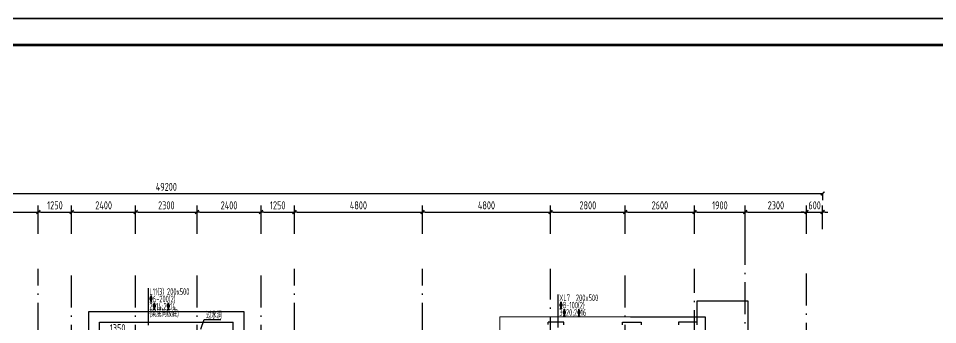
# Model space of a CAD drawing. Extents: x 580289 to 1106878, y -144605 to 78052.
# Drawn here: x 780266 to 814723, y -13871 to -2377 of the extents above; entities that cross this region are included whole.
import ezdxf

# ---------------------------------------------------------------- set-up
doc = ezdxf.new("R2010")
doc.units = 0
doc.header["$LTSCALE"] = 100
doc.linetypes.add('2', pattern=[18.5, 12, -3, 0.5, -3])
doc.linetypes.add('DASH', pattern=[0.35, 0.25, -0.1])
doc.layers.get('0').update_dxf_attribs({"linetype": 'CONTINUOUS'})
doc.layers.get('Defpoints').update_dxf_attribs({"linetype": 'CONTINUOUS'})
for name, color, linetype in [('DIM', 3, 'CONTINUOUS'), ('T图框', 7, 'CONTINUOUS'), ('WINDOW', 4, 'CONTINUOUS'), ('xj', 6, 'CONTINUOUS'), ('图框', 254, 'CONTINUOUS'), ('梁', 4, 'CONTINUOUS'), ('水平标注', 2, 'CONTINUOUS'), ('网格', 253, '2')]:
    doc.layers.add(name, color=color, linetype=linetype)
doc.layers.add('建筑看线', color=75, linetype='CONTINUOUS', lineweight=15)
doc.styles.get("Standard").update_dxf_attribs({"font": 'tssdeng.shx', "width": 0.7, "bigfont": 'tssdchn.shx'})
doc.styles.add('TSSD_Dimension', font='Tssdeng.shx', dxfattribs={"width": 0.7, "bigfont": 'tssdchn.shx'})
doc.dimstyles.new('TSSD_100_100$0', dxfattribs={"dimtxt": 300, "dimasz": 100, "dimexe": 250, "dimexo": 250, "dimgap": 100, "dimtad": 1, "dimdec": 0, "dimzin": 0, "dimdsep": 46, "dimtxsty": 'TSSD_Dimension', "dimblk": '_TSDBK', "dimblk1": '_TSDBK', "dimblk2": '_TSDBK', "dimsah": 1, "dimcen": 0, "dimclrt": 7, "dimadec": 0, "dimazin": 0, "dimtfac": 1, "dimtdec": 0, "dimtix": 1, "dimtmove": 2, "dimatfit": 3, "dimldrblk": '_TSDBK', "dimfxl": 1, "dimtolj": 1, "dimtzin": 0, "dimarcsym": 0})

# ---------------------------------------------------------------- blocks, each defined once
blk = doc.blocks.new('A$C72C84CBD')
at = {"layer": '图框', "color": 0}
for points in [[(0, 0), (0, 59400), (84100, 59400), (84100, 0)], [(0, 0), (84100, 0), (84100, 59400), (0, 59400)]]:
    blk.add_lwpolyline(points, close=True, dxfattribs=at)
at = {"layer": '图框', "color": 0, "const_width": 100}
blk.add_lwpolyline([(2500, 1000), (83100, 1000), (83100, 58400), (2500, 58400)], close=True, dxfattribs=at)
blk = doc.blocks.new('图框')
at = {"layer": 'T图框', "color": 4}
blk.add_blockref('A$C72C84CBD', (602717, 102744), dxfattribs=at)
blk = doc.blocks.new('_TSDBK')
blk.add_line((-1, 0), (0, 0))
at = {"const_width": 0.5}
blk.add_lwpolyline([(-0.7, -0.7), (0.7, 0.7)], dxfattribs=at)
blk = doc.blocks.new('*D1394')
at = {"layer": 'Defpoints', "color": 0}
for p in [(781012, -9644), (776212, -10719), (781012, -10719)]:
    blk.add_point(p, dxfattribs=at)
at = {"layer": 'DIM', "color": 0, "lineweight": -2}
for p, q in [((776212, -10469), (776212, -9394)), ((776312, -9644), (780912, -9644)), ((781012, -10469), (781012, -9394))]:
    blk.add_line(p, q, dxfattribs=at)
at = {"layer": 'DIM', "color": 0, "lineweight": -2, "xscale": 100, "yscale": 100, "zscale": 100, "rotation": 180}
blk.add_blockref('_TSDBK', (776212, -9644), dxfattribs=at)
at = {"layer": 'DIM', "color": 0, "lineweight": -2, "xscale": 100, "yscale": 100, "zscale": 100}
blk.add_blockref('_TSDBK', (781012, -9644), dxfattribs=at)
at = {"layer": 'DIM', "color": 7, "insert": (778612, -9394), "char_height": 300, "attachment_point": 5, "style": 'TSSD_Dimension'}
blk.add_mtext('\\A1;4800', dxfattribs=at)
blk = doc.blocks.new('*D1395')
at = {"layer": 'Defpoints', "color": 0}
for p in [(782262, -9644), (781012, -10719), (782262, -10719)]:
    blk.add_point(p, dxfattribs=at)
at = {"layer": 'DIM', "color": 0, "lineweight": -2}
for p, q in [((781012, -10469), (781012, -9394)), ((781112, -9644), (782162, -9644)), ((782262, -10469), (782262, -9394))]:
    blk.add_line(p, q, dxfattribs=at)
at = {"layer": 'DIM', "color": 0, "lineweight": -2, "xscale": 100, "yscale": 100, "zscale": 100, "rotation": 180}
blk.add_blockref('_TSDBK', (781012, -9644), dxfattribs=at)
at = {"layer": 'DIM', "color": 0, "lineweight": -2, "xscale": 100, "yscale": 100, "zscale": 100}
blk.add_blockref('_TSDBK', (782262, -9644), dxfattribs=at)
at = {"layer": 'DIM', "color": 7, "insert": (781637, -9394), "char_height": 300, "attachment_point": 5, "style": 'TSSD_Dimension'}
blk.add_mtext('\\A1;1250', dxfattribs=at)
blk = doc.blocks.new('*D1396')
at = {"layer": 'Defpoints', "color": 0}
for p in [(784662, -9644), (782262, -10719), (784662, -10719)]:
    blk.add_point(p, dxfattribs=at)
at = {"layer": 'DIM', "color": 0, "lineweight": -2}
for p, q in [((782262, -10469), (782262, -9394)), ((782362, -9644), (784562, -9644)), ((784662, -10469), (784662, -9394))]:
    blk.add_line(p, q, dxfattribs=at)
at = {"layer": 'DIM', "color": 0, "lineweight": -2, "xscale": 100, "yscale": 100, "zscale": 100, "rotation": 180}
blk.add_blockref('_TSDBK', (782262, -9644), dxfattribs=at)
at = {"layer": 'DIM', "color": 0, "lineweight": -2, "xscale": 100, "yscale": 100, "zscale": 100}
blk.add_blockref('_TSDBK', (784662, -9644), dxfattribs=at)
at = {"layer": 'DIM', "color": 7, "insert": (783462, -9394), "char_height": 300, "attachment_point": 5, "style": 'TSSD_Dimension'}
blk.add_mtext('\\A1;2400', dxfattribs=at)
blk = doc.blocks.new('*D1397')
at = {"layer": 'Defpoints', "color": 0}
for p in [(786962, -9644), (784662, -10719), (786962, -10719)]:
    blk.add_point(p, dxfattribs=at)
at = {"layer": 'DIM', "color": 0, "lineweight": -2}
for p, q in [((784662, -10469), (784662, -9394)), ((784762, -9644), (786862, -9644)), ((786962, -10469), (786962, -9394))]:
    blk.add_line(p, q, dxfattribs=at)
at = {"layer": 'DIM', "color": 0, "lineweight": -2, "xscale": 100, "yscale": 100, "zscale": 100, "rotation": 180}
blk.add_blockref('_TSDBK', (784662, -9644), dxfattribs=at)
at = {"layer": 'DIM', "color": 0, "lineweight": -2, "xscale": 100, "yscale": 100, "zscale": 100}
blk.add_blockref('_TSDBK', (786962, -9644), dxfattribs=at)
at = {"layer": 'DIM', "color": 7, "insert": (785812, -9394), "char_height": 300, "attachment_point": 5, "style": 'TSSD_Dimension'}
blk.add_mtext('\\A1;2300', dxfattribs=at)
blk = doc.blocks.new('*D1398')
at = {"layer": 'Defpoints', "color": 0}
for p in [(789362, -9644), (786962, -10719), (789362, -10719)]:
    blk.add_point(p, dxfattribs=at)
at = {"layer": 'DIM', "color": 0, "lineweight": -2}
for p, q in [((786962, -10469), (786962, -9394)), ((787062, -9644), (789262, -9644)), ((789362, -10469), (789362, -9394))]:
    blk.add_line(p, q, dxfattribs=at)
at = {"layer": 'DIM', "color": 0, "lineweight": -2, "xscale": 100, "yscale": 100, "zscale": 100, "rotation": 180}
blk.add_blockref('_TSDBK', (786962, -9644), dxfattribs=at)
at = {"layer": 'DIM', "color": 0, "lineweight": -2, "xscale": 100, "yscale": 100, "zscale": 100}
blk.add_blockref('_TSDBK', (789362, -9644), dxfattribs=at)
at = {"layer": 'DIM', "color": 7, "insert": (788162, -9394), "char_height": 300, "attachment_point": 5, "style": 'TSSD_Dimension'}
blk.add_mtext('\\A1;2400', dxfattribs=at)
blk = doc.blocks.new('*D1399')
at = {"layer": 'Defpoints', "color": 0}
for p in [(790612, -9644), (789362, -10719), (790612, -10719)]:
    blk.add_point(p, dxfattribs=at)
at = {"layer": 'DIM', "color": 0, "lineweight": -2}
for p, q in [((789362, -10469), (789362, -9394)), ((789462, -9644), (790512, -9644)), ((790612, -10469), (790612, -9394))]:
    blk.add_line(p, q, dxfattribs=at)
at = {"layer": 'DIM', "color": 0, "lineweight": -2, "xscale": 100, "yscale": 100, "zscale": 100, "rotation": 180}
blk.add_blockref('_TSDBK', (789362, -9644), dxfattribs=at)
at = {"layer": 'DIM', "color": 0, "lineweight": -2, "xscale": 100, "yscale": 100, "zscale": 100}
blk.add_blockref('_TSDBK', (790612, -9644), dxfattribs=at)
at = {"layer": 'DIM', "color": 7, "insert": (789987, -9394), "char_height": 300, "attachment_point": 5, "style": 'TSSD_Dimension'}
blk.add_mtext('\\A1;1250', dxfattribs=at)
blk = doc.blocks.new('*D1400')
at = {"layer": 'Defpoints', "color": 0}
for p in [(795412, -9644), (790612, -10719), (795412, -10719)]:
    blk.add_point(p, dxfattribs=at)
at = {"layer": 'DIM', "color": 0, "lineweight": -2}
for p, q in [((790612, -10469), (790612, -9394)), ((790712, -9644), (795312, -9644)), ((795412, -10469), (795412, -9394))]:
    blk.add_line(p, q, dxfattribs=at)
at = {"layer": 'DIM', "color": 0, "lineweight": -2, "xscale": 100, "yscale": 100, "zscale": 100, "rotation": 180}
blk.add_blockref('_TSDBK', (790612, -9644), dxfattribs=at)
at = {"layer": 'DIM', "color": 0, "lineweight": -2, "xscale": 100, "yscale": 100, "zscale": 100}
blk.add_blockref('_TSDBK', (795412, -9644), dxfattribs=at)
at = {"layer": 'DIM', "color": 7, "insert": (793012, -9394), "char_height": 300, "attachment_point": 5, "style": 'TSSD_Dimension'}
blk.add_mtext('\\A1;4800', dxfattribs=at)
blk = doc.blocks.new('*D1401')
at = {"layer": 'Defpoints', "color": 0}
for p in [(800212, -9644), (795412, -10719), (800212, -10719)]:
    blk.add_point(p, dxfattribs=at)
at = {"layer": 'DIM', "color": 0, "lineweight": -2}
for p, q in [((795412, -10469), (795412, -9394)), ((795512, -9644), (800112, -9644)), ((800212, -10469), (800212, -9394))]:
    blk.add_line(p, q, dxfattribs=at)
at = {"layer": 'DIM', "color": 0, "lineweight": -2, "xscale": 100, "yscale": 100, "zscale": 100, "rotation": 180}
blk.add_blockref('_TSDBK', (795412, -9644), dxfattribs=at)
at = {"layer": 'DIM', "color": 0, "lineweight": -2, "xscale": 100, "yscale": 100, "zscale": 100}
blk.add_blockref('_TSDBK', (800212, -9644), dxfattribs=at)
at = {"layer": 'DIM', "color": 7, "insert": (797812, -9394), "char_height": 300, "attachment_point": 5, "style": 'TSSD_Dimension'}
blk.add_mtext('\\A1;4800', dxfattribs=at)
blk = doc.blocks.new('*D1402')
at = {"layer": 'Defpoints', "color": 0}
for p in [(803012, -9644), (800212, -10719), (803012, -10719)]:
    blk.add_point(p, dxfattribs=at)
at = {"layer": 'DIM', "color": 0, "lineweight": -2}
for p, q in [((800212, -10469), (800212, -9394)), ((800312, -9644), (802912, -9644)), ((803012, -10469), (803012, -9394))]:
    blk.add_line(p, q, dxfattribs=at)
at = {"layer": 'DIM', "color": 0, "lineweight": -2, "xscale": 100, "yscale": 100, "zscale": 100, "rotation": 180}
blk.add_blockref('_TSDBK', (800212, -9644), dxfattribs=at)
at = {"layer": 'DIM', "color": 0, "lineweight": -2, "xscale": 100, "yscale": 100, "zscale": 100}
blk.add_blockref('_TSDBK', (803012, -9644), dxfattribs=at)
at = {"layer": 'DIM', "color": 7, "insert": (801612, -9394), "char_height": 300, "attachment_point": 5, "style": 'TSSD_Dimension'}
blk.add_mtext('\\A1;2800', dxfattribs=at)
blk = doc.blocks.new('*D1403')
at = {"layer": 'Defpoints', "color": 0}
for p in [(805612, -9644), (803012, -10719), (805612, -10719)]:
    blk.add_point(p, dxfattribs=at)
at = {"layer": 'DIM', "color": 0, "lineweight": -2}
for p, q in [((803012, -10469), (803012, -9394)), ((803112, -9644), (805512, -9644)), ((805612, -10469), (805612, -9394))]:
    blk.add_line(p, q, dxfattribs=at)
at = {"layer": 'DIM', "color": 0, "lineweight": -2, "xscale": 100, "yscale": 100, "zscale": 100, "rotation": 180}
blk.add_blockref('_TSDBK', (803012, -9644), dxfattribs=at)
at = {"layer": 'DIM', "color": 0, "lineweight": -2, "xscale": 100, "yscale": 100, "zscale": 100}
blk.add_blockref('_TSDBK', (805612, -9644), dxfattribs=at)
at = {"layer": 'DIM', "color": 7, "insert": (804312, -9394), "char_height": 300, "attachment_point": 5, "style": 'TSSD_Dimension'}
blk.add_mtext('\\A1;2600', dxfattribs=at)
blk = doc.blocks.new('*D1404')
at = {"layer": 'Defpoints', "color": 0}
for p in [(807512, -9644), (805612, -10719), (807512, -10719)]:
    blk.add_point(p, dxfattribs=at)
at = {"layer": 'DIM', "color": 0, "lineweight": -2}
for p, q in [((805612, -10469), (805612, -9394)), ((805712, -9644), (807412, -9644)), ((807512, -10469), (807512, -9394))]:
    blk.add_line(p, q, dxfattribs=at)
at = {"layer": 'DIM', "color": 0, "lineweight": -2, "xscale": 100, "yscale": 100, "zscale": 100, "rotation": 180}
blk.add_blockref('_TSDBK', (805612, -9644), dxfattribs=at)
at = {"layer": 'DIM', "color": 0, "lineweight": -2, "xscale": 100, "yscale": 100, "zscale": 100}
blk.add_blockref('_TSDBK', (807512, -9644), dxfattribs=at)
at = {"layer": 'DIM', "color": 7, "insert": (806562, -9394), "char_height": 300, "attachment_point": 5, "style": 'TSSD_Dimension'}
blk.add_mtext('\\A1;1900', dxfattribs=at)
blk = doc.blocks.new('*D1405')
at = {"layer": 'Defpoints', "color": 0}
for p in [(809812, -9644), (807512, -10719), (809812, -10719)]:
    blk.add_point(p, dxfattribs=at)
at = {"layer": 'DIM', "color": 0, "lineweight": -2}
for p, q in [((807512, -10469), (807512, -9394)), ((807612, -9644), (809712, -9644)), ((809812, -10469), (809812, -9394))]:
    blk.add_line(p, q, dxfattribs=at)
at = {"layer": 'DIM', "color": 0, "lineweight": -2, "xscale": 100, "yscale": 100, "zscale": 100, "rotation": 180}
blk.add_blockref('_TSDBK', (807512, -9644), dxfattribs=at)
at = {"layer": 'DIM', "color": 0, "lineweight": -2, "xscale": 100, "yscale": 100, "zscale": 100}
blk.add_blockref('_TSDBK', (809812, -9644), dxfattribs=at)
at = {"layer": 'DIM', "color": 7, "insert": (808662, -9394), "char_height": 300, "attachment_point": 5, "style": 'TSSD_Dimension'}
blk.add_mtext('\\A1;2300', dxfattribs=at)
blk = doc.blocks.new('*D1406')
at = {"layer": 'Defpoints', "color": 0}
for p in [(810412, -9644), (810412, -10543), (809812, -10719)]:
    blk.add_point(p, dxfattribs=at)
at = {"layer": 'DIM', "color": 0, "lineweight": -2}
for p, q in [((809712, -9644), (809612, -9644)), ((809812, -10469), (809812, -9394)), ((809812, -9644), (810412, -9644)), ((810412, -10293), (810412, -9394)), ((810512, -9644), (810612, -9644))]:
    blk.add_line(p, q, dxfattribs=at)
at = {"layer": 'DIM', "color": 0, "lineweight": -2, "xscale": 100, "yscale": 100, "zscale": 100}
blk.add_blockref('_TSDBK', (809812, -9644), dxfattribs=at)
at = {"layer": 'DIM', "color": 0, "lineweight": -2, "xscale": 100, "yscale": 100, "zscale": 100, "rotation": 180}
blk.add_blockref('_TSDBK', (810412, -9644), dxfattribs=at)
at = {"layer": 'DIM', "color": 7, "insert": (810112, -9394), "char_height": 300, "attachment_point": 5, "style": 'TSSD_Dimension'}
blk.add_mtext('\\A1;600', dxfattribs=at)
blk = doc.blocks.new('*D1407')
at = {"layer": 'Defpoints', "color": 0}
for p in [(761212, -8703), (810412, -8703), (810412, -8950)]:
    blk.add_point(p, dxfattribs=at)
at = {"layer": 'DIM', "color": 0, "lineweight": -2}
for p, q in [((761212, -8953), (761212, -9200)), ((761312, -8950), (810312, -8950)), ((810412, -8953), (810412, -9200))]:
    blk.add_line(p, q, dxfattribs=at)
at = {"layer": 'DIM', "color": 0, "lineweight": -2, "xscale": 100, "yscale": 100, "zscale": 100, "rotation": 180}
blk.add_blockref('_TSDBK', (761212, -8950), dxfattribs=at)
at = {"layer": 'DIM', "color": 0, "lineweight": -2, "xscale": 100, "yscale": 100, "zscale": 100}
blk.add_blockref('_TSDBK', (810412, -8950), dxfattribs=at)
at = {"layer": 'DIM', "color": 7, "insert": (785812, -8700), "char_height": 300, "attachment_point": 5, "style": 'TSSD_Dimension'}
blk.add_mtext('\\A1;49200', dxfattribs=at)
blk = doc.blocks.new('*D1417')
at = {"layer": 'Defpoints', "color": 0}
for p in [(783312, -14252), (783312, -14252), (784662, -14252)]:
    blk.add_point(p, dxfattribs=at)
at = {"layer": 'DIM', "color": 0, "lineweight": -2}
blk.add_line((784562, -14252), (783412, -14252), dxfattribs=at)
at = {"layer": 'DIM', "color": 0, "lineweight": -2, "xscale": 100, "yscale": 100, "zscale": 100, "rotation": 180}
blk.add_blockref('_TSDBK', (783312, -14252), dxfattribs=at)
at = {"layer": 'DIM', "color": 0, "lineweight": -2, "xscale": 100, "yscale": 100, "zscale": 100}
blk.add_blockref('_TSDBK', (784662, -14252), dxfattribs=at)
at = {"layer": 'DIM', "color": 7, "insert": (783987, -14002), "char_height": 300, "attachment_point": 5, "style": 'TSSD_Dimension'}
blk.add_mtext('\\A1;1350', dxfattribs=at)

msp = doc.modelspace()

# ---------------------------------------------------------------- linework, layer by layer
at = {"layer": 'WINDOW'}
msp.add_lwpolyline([(805712, -13775.4), (805711.9, -12975.3), (807611.9, -12975.3), (807611.9, -14574)], dxfattribs=at)
at = {"layer": 'xj'}
for points in [[(805712, -13775.4), (805711.9, -12975.3), (807611.9, -12975.3), (807611.9, -14574)], [(782911.9, -16269), (782911.9, -13374), (788711.9, -13374), (788711.9, -16274)], [(803211.9, -13574), (806012, -13574), (806012, -14374), (810811.9, -14374), (810811.9, -15374), (810811.9, -15374), (810811.9, -21973.9), (810211.9, -21973.9), (810211.9, -35274), (799811.9, -35274), (799811.9, -30324), (799811.9, -28674), (795811.9, -28674)], [(802911.9, -13874), (802911.9, -13774), (803611.9, -13774), (803611.9, -13874)], [(805711.9, -13874), (805711.9, -13774), (805011.9, -13774), (805011.9, -13874)]]:
    msp.add_lwpolyline(points, dxfattribs=at)
at = {"layer": 'xj', "linetype": 'DASH'}
msp.add_lwpolyline([(800712.1, -13874), (800712.1, -13774), (800112.1, -13774), (800112.1, -13874)], dxfattribs=at)
at = {"layer": '建筑看线'}
for points in [[(782911.9, -16269), (782911.9, -13374), (788711.9, -13374), (788711.9, -16274)], [(798311.9, -16174), (798311.9, -16174), (798312.8, -13574)], [(798312.8, -13573.4), (803211.9, -13574), (803211.9, -13574)], [(803211.9, -13574), (806012, -13574), (806012, -14374)], [(803211.9, -13574), (806012, -13574), (806012, -14313.8)]]:
    msp.add_lwpolyline(points, dxfattribs=at)
at = {"layer": '梁'}
for p, q in [((783311.9, -16274), (783311.9, -13774)), ((783311.9, -13774), (783511.9, -13774)), ((783511.9, -13774), (784561.9, -13774)), ((784561.9, -13774), (784761.9, -13774)), ((784761.9, -13774), (786861.9, -13774)), ((786861.9, -13774), (787061.9, -13774)), ((787061.9, -13774), (788111.9, -13774)), ((788111.9, -13774), (788311.9, -13774)), ((788311.9, -16274), (788311.9, -13774))]:
    msp.add_line(p, q, dxfattribs=at)
at = {"layer": '水平标注'}
for p, q in [((785126.5, -12505.7), (785126.5, -13885.4)), ((800490.8, -12739.1), (800490.8, -13974)), ((787102.9, -14036.5), (787232.5, -13678.6)), ((787232.5, -13678.6), (787858.6, -13678.6))]:
    msp.add_line(p, q, dxfattribs=at)
at = {"layer": '网格'}
for p, q in [((807511.9, -17172.6), (807511.9, -10109.9)), ((781011.9, -36450.6), (781011.9, -11776.9)), ((782261.9, -18772.6), (782261.9, -11778.2)), ((784661.9, -18772.6), (784661.9, -11778.2)), ((786961.9, -18772.6), (786961.9, -11778.2)), ((789361.9, -18772.6), (789361.9, -11778.2)), ((790611.9, -36450.6), (790611.9, -11778.2)), ((795411.9, -36450.6), (795411.9, -11778.2)), ((800211.9, -35129.9), (800211.9, -11778.2)), ((803011.9, -18772.6), (803011.9, -11778.2)), ((805611.9, -20074), (805611.9, -11778.2)), ((809811.9, -35356.9), (809811.9, -11778.2))]:
    msp.add_line(p, q, dxfattribs=at)

# ---------------------------------------------------------------- block references
at = {"layer": 'T图框'}
msp.add_blockref('图框', (147470.2, -164520.5), dxfattribs=at)

# ---------------------------------------------------------------- texts
at = {"layer": '水平标注', "width": 0.6}
for s, p in [('L11(3) 200x500', (785176.5, -12755.7)), ('XL7  200x500', (800540.8, -12989.1)), ('2\x8414;2\x8414', (785176.5, -13305.7)), ('\x846-200(2)', (785176.5, -13030.7)), ('\x848-100(2)', (800540.8, -13264.1)), ('(梁底同板底)', (785176.5, -13580.7)), ('过水洞', (787306.4, -13646.3)), ('3%%13220;2%%13216', (800540.8, -13539.1))]:
    msp.add_text(s, height=250, dxfattribs=at).set_placement(p)

# ---------------------------------------------------------------- dimensions: what is measured, and where the dimension line sits
at = {"layer": 'DIM'}
for base, p1, p2, picture, middle in [((810411.9, -8950.1), (761211.9, -8702.6), (810411.9, -8702.6), '*D1407', (785811.9, -8700.1)), ((781011.9, -9644.1), (776211.9, -10719), (781011.9, -10719), '*D1394', (778611.9, -9394.1)), ((782261.9, -9644.1), (781011.9, -10719), (782261.9, -10719), '*D1395', (781636.9, -9394.1)), ((784661.9, -9644.1), (782261.9, -10719), (784661.9, -10719), '*D1396', (783461.9, -9394.1)), ((786961.9, -9644.1), (784661.9, -10719), (786961.9, -10719), '*D1397', (785811.9, -9394.1)), ((789361.9, -9644.1), (786961.9, -10719), (789361.9, -10719), '*D1398', (788161.9, -9394.1)), ((790611.9, -9644.1), (789361.9, -10719), (790611.9, -10719), '*D1399', (789986.9, -9394.1)), ((795411.9, -9644.1), (790611.9, -10719), (795411.9, -10719), '*D1400', (793011.9, -9394.1)), ((800211.9, -9644.1), (795411.9, -10719), (800211.9, -10719), '*D1401', (797811.9, -9394.1)), ((803011.9, -9644.1), (800211.9, -10719), (803011.9, -10719), '*D1402', (801611.9, -9394.1)), ((805611.9, -9644.1), (803011.9, -10719), (805611.9, -10719), '*D1403', (804311.9, -9394.1)), ((807511.9, -9644.1), (805611.9, -10719), (807511.9, -10719), '*D1404', (806561.9, -9394.1)), ((809811.9, -9644.1), (807511.9, -10719), (809811.9, -10719), '*D1405', (808661.9, -9394.1)), ((810411.9, -9644.1), (809811.9, -10719), (810411.9, -10543.2), '*D1406', (810111.9, -9394.1)), ((783311.9, -14251.8), (784661.9, -14251.8), (783311.9, -14251.8), '*D1417', (783986.9, -14001.8))]:
    dim = msp.add_linear_dim(base=base, p1=p1, p2=p2, dimstyle='TSSD_100_100$0', dxfattribs=at)
    dim.commit()
    dim.dimension.update_dxf_attribs({"geometry": picture, "text_midpoint": middle})

doc.saveas('drawing.dxf')
